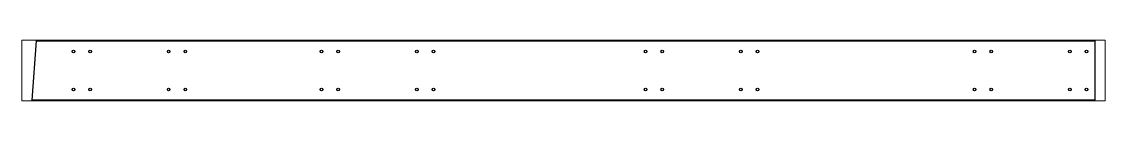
# Paper-space layout 'Layout1' of a CAD drawing. Header units: millimetres. Extents: x 0 to 257, y 90 to 105.
# The model-space entities are those that its viewports show. They can reach past a viewport. Long polylines and large blocks are cut down to what shows.
import ezdxf

# ---------------------------------------------------------------- set-up
doc = ezdxf.new("R2010")
doc.units = ezdxf.units.MM
doc.header["$LTSCALE"] = 25
doc.layers.add('3_Pezzi', color=7, linetype='Continuous')
doc.layers.add('5_Bulloni', color=7, linetype='Continuous')

msp = doc.modelspace()

# ---------------------------------------------------------------- linework, layer by layer
at = {"layer": '3_Pezzi', "color": 3, "linetype": 'Continuous'}
for p, q in [((806.3, -250), (841.6, 250)), ((841.6, 250), (9731.3, 250)), ((9731.3, 250), (9731.3, -250)), ((9731.3, -250), (806.3, -250))]:
    msp.add_line(p, q, dxfattribs=at)
at = {"layer": '5_Bulloni', "color": 5, "linetype": 'Continuous'}
for centre in [(1151.8, 160.1), (1291.8, 160.1), (1951.8, 160.1), (2091.8, 160.1), (3236.1, 160.1), (3376, 160.1), (4036.7, 160.1), (4176.7, 160.1), (5958.8, 160.1), (6098.8, 160.1), (6759.1, 160.1), (6899.1, 160.1), (8722.6, 160.1), (8862.6, 160.1), (9522.7, 160.1), (9662.7, 160.1), (1151.8, -160.1), (1291.8, -160.1), (1951.8, -160.1), (2091.8, -160.1), (3236.1, -160.1), (3376, -160.1), (4036.7, -160.1), (4176.7, -160.1), (5958.8, -160.1), (6098.8, -160.1), (6759.1, -160.1), (6899.1, -160.1), (8722.6, -160.1), (8862.6, -160.1), (9522.7, -160.1), (9662.7, -160.1)]:
    msp.add_circle(centre, 11, dxfattribs=at)

psp = doc.layouts.get("Layout1")

# ---------------------------------------------------------------- viewports
at = {"layer": '0'}
psp.add_viewport(center=(128.5, 97.5), size=(257, 14.39783), view_center_point=(5268.79, 0), view_height=510, dxfattribs=at)

doc.saveas('drawing.dxf')
